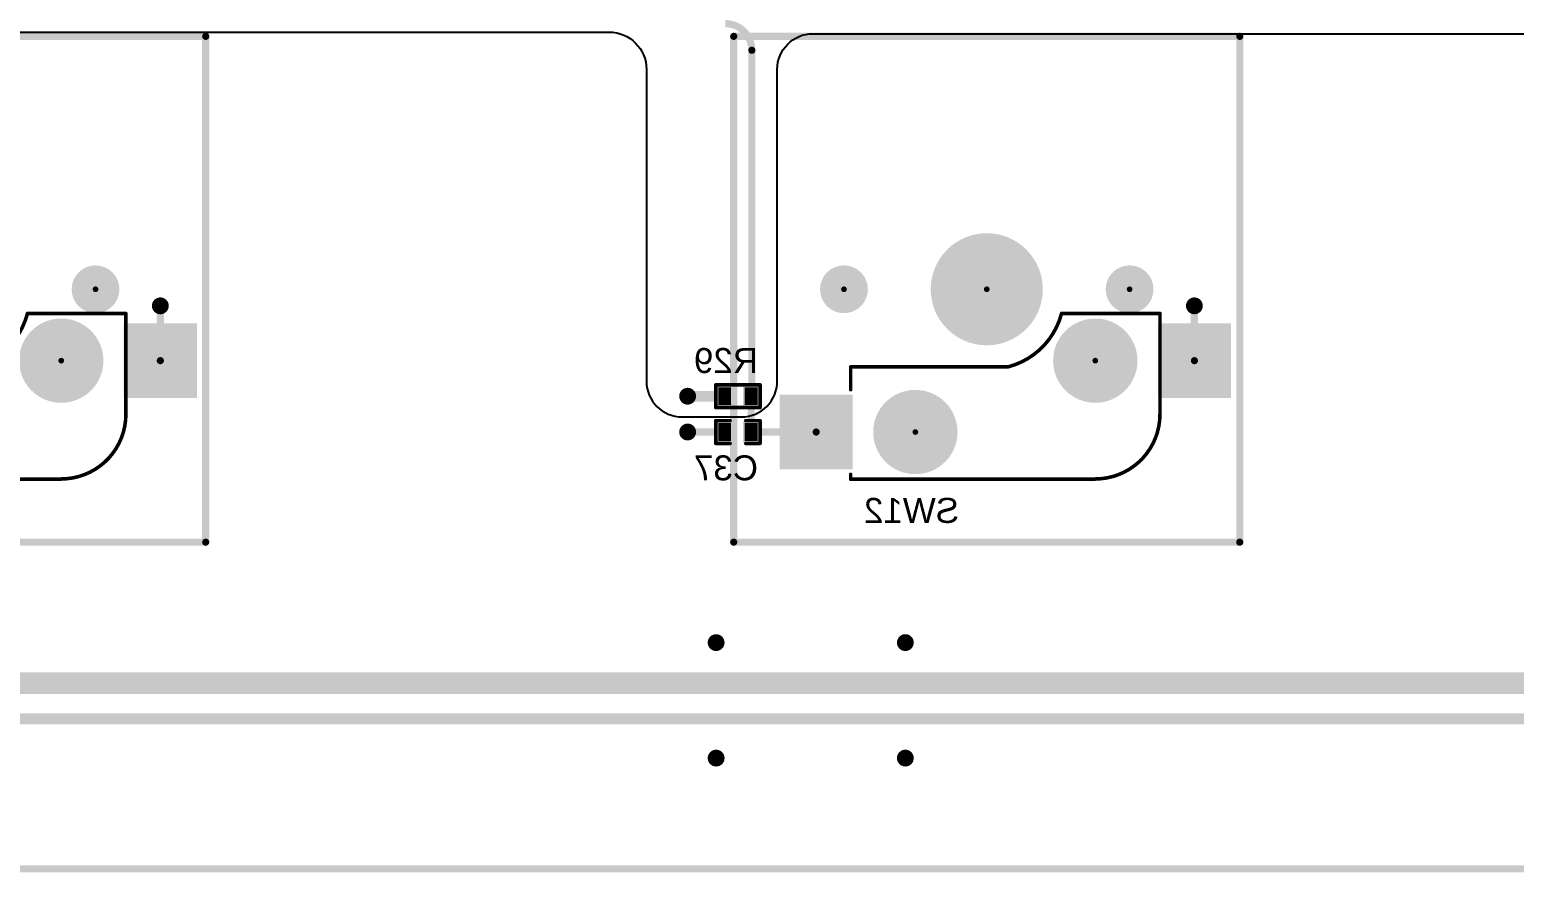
# Model space of a CAD drawing. Header units: inches. Extents: x 0 to 280, y 0 to 81.
# Drawn here: x 111.3 to 164.2, y -0.1 to 29.9 of the extents above; entities that cross this region are included whole.
import ezdxf

# ---------------------------------------------------------------- set-up
doc = ezdxf.new("R2010")
doc.units = ezdxf.units.IN
for name, color, linetype in [('Board Outline', 216, 'Continuous'), ('Bottom Layer', 5, 'Continuous'), ('Bottom Overlay', 54, 'Continuous'), ('Bottom Paste', 16, 'Continuous'), ('Bottom Solder', 6, 'Continuous'), ('Pad Holes', 156, 'Continuous'), ('Top Layer', 1, 'Continuous'), ('Top Overlay', 2, 'Continuous'), ('Top Solder', 216, 'Continuous'), ('Via Holes', 16, 'Continuous')]:
    doc.layers.add(name, color=color, linetype=linetype)
doc.styles.add('Arial', font='', dxfattribs={"height": 0.2})
doc.styles.get('Arial').set_extended_font_data('Arial')

# ---------------------------------------------------------------- blocks, each defined once
blk = doc.blocks.new('____0402_B_31')
at = {"layer": 'Bottom Layer'}
for points in [[(-0.241, 0.317), (-0.241, -0.318), (-0.699, -0.318), (-0.699, 0.317)], [(0.699, 0.317), (0.699, -0.318), (0.241, -0.318), (0.241, 0.317)]]:
    blk.add_hatch(color=5, dxfattribs=at).paths.add_polyline_path(points)
at = {"layer": 'Bottom Paste'}
for points in [[(-0.241, 0.317), (-0.241, -0.318), (-0.699, -0.318), (-0.699, 0.317)], [(0.699, 0.317), (0.699, -0.318), (0.241, -0.318), (0.241, 0.317)]]:
    blk.add_hatch(color=16, dxfattribs=at).paths.add_polyline_path(points)
at = {"layer": 'Bottom Solder'}
for points in [[(-0.181, 0.377), (-0.181, -0.377), (-0.758, -0.377), (-0.758, 0.377)], [(0.758, 0.377), (0.758, -0.377), (0.181, -0.377), (0.181, 0.377)]]:
    blk.add_hatch(color=6, dxfattribs=at).paths.add_polyline_path(points)
at = {"layer": 'Bottom Overlay'}
for points in [[(-0.787, -0.406, 0.127, 0.127, 0), (-0.787, 0.406, 0.127, 0.127, 0)], [(-0.787, 0.406, 0.127, 0.127, 0), (-0.279, 0.406, 0.127, 0.127, 0)], [(0.279, 0.406, 0.127, 0.127, 0), (0.787, 0.406, 0.127, 0.127, 0)], [(0.787, -0.406, 0.127, 0.127, 0), (0.787, 0.406, 0.127, 0.127, 0)], [(-0.787, -0.406, 0.127, 0.127, 0), (-0.279, -0.406, 0.127, 0.127, 0)], [(0.279, -0.406, 0.127, 0.127, 0), (0.787, -0.406, 0.127, 0.127, 0)]]:
    blk.add_lwpolyline(points, format="xyseb", dxfattribs=at)
for points in [[(-0.819, 0.406, 0.0635, 0.0635, 1), (-0.756, 0.406, 0.0635, 0.0635, 1)], [(-0.819, 0.406, 0.0635, 0.0635, 1), (-0.756, 0.406, 0.0635, 0.0635, 1)], [(-0.311, 0.406, 0.0635, 0.0635, 1), (-0.248, 0.406, 0.0635, 0.0635, 1)], [(0.248, 0.406, 0.0635, 0.0635, 1), (0.311, 0.406, 0.0635, 0.0635, 1)], [(0.756, 0.406, 0.0635, 0.0635, 1), (0.819, 0.406, 0.0635, 0.0635, 1)], [(0.756, 0.406, 0.0635, 0.0635, 1), (0.819, 0.406, 0.0635, 0.0635, 1)], [(-0.819, -0.406, 0.0635, 0.0635, 1), (-0.756, -0.406, 0.0635, 0.0635, 1)], [(-0.819, -0.406, 0.0635, 0.0635, 1), (-0.756, -0.406, 0.0635, 0.0635, 1)], [(-0.311, -0.406, 0.0635, 0.0635, 1), (-0.248, -0.406, 0.0635, 0.0635, 1)], [(0.248, -0.406, 0.0635, 0.0635, 1), (0.311, -0.406, 0.0635, 0.0635, 1)], [(0.756, -0.406, 0.0635, 0.0635, 1), (0.819, -0.406, 0.0635, 0.0635, 1)], [(0.756, -0.406, 0.0635, 0.0635, 1), (0.819, -0.406, 0.0635, 0.0635, 1)]]:
    blk.add_lwpolyline(points, format="xyseb", close=True, dxfattribs=at)
blk = doc.blocks.new('CPG151101S11_16_B_57')
at = {"layer": 'Bottom Layer'}
for points in [[(5.475, 3.815), (7.975, 3.815), (7.975, 1.265), (5.475, 1.265)], [(-7.975, 1.275), (-5.475, 1.275), (-5.475, -1.275), (-7.975, -1.275)]]:
    blk.add_hatch(color=5, dxfattribs=at).paths.add_polyline_path(points)
at = {"layer": 'Bottom Paste'}
for points in [[(5.475, 3.815), (7.975, 3.815), (7.975, 1.265), (5.475, 1.265)], [(-7.975, 1.275), (-5.475, 1.275), (-5.475, -1.275), (-7.975, -1.275)]]:
    blk.add_hatch(color=16, dxfattribs=at).paths.add_polyline_path(points)
at = {"layer": 'Bottom Solder'}
for points in [[(5.425, 3.865), (8.025, 3.865), (8.025, 1.215), (5.425, 1.215)], [(-8.025, 1.325), (-5.425, 1.325), (-5.425, -1.325), (-8.025, -1.325)]]:
    blk.add_hatch(color=6, dxfattribs=at).paths.add_polyline_path(points)
h = blk.add_hatch(color=6, dxfattribs=at)
edge = h.paths.add_edge_path()
edge.add_arc((3.2, 2.54), 0.102, 0, 360)
h = blk.add_hatch(color=6, dxfattribs=at)
edge = h.paths.add_edge_path()
edge.add_arc((-3.2, 0), 0.102, 0, 360)
h = blk.add_hatch(color=6, dxfattribs=at)
edge = h.paths.add_edge_path()
edge.add_arc((-4.42, -2.54), 0.102, 0, 360)
h = blk.add_hatch(color=6, dxfattribs=at)
edge = h.paths.add_edge_path()
edge.add_arc((0.66, -2.54), 0.102, 0, 360)
h = blk.add_hatch(color=6, dxfattribs=at)
edge = h.paths.add_edge_path()
edge.add_arc((5.74, -2.54), 0.102, 0, 360)
at = {"layer": 'Pad Holes'}
h = blk.add_hatch(color=7, dxfattribs=at)
edge = h.paths.add_edge_path()
edge.add_arc((3.2, 2.54), 1.5, 0, 360)
h = blk.add_hatch(color=7, dxfattribs=at)
edge = h.paths.add_edge_path()
edge.add_arc((-3.2, 0), 1.5, 0, 360)
h = blk.add_hatch(color=7, dxfattribs=at)
edge = h.paths.add_edge_path()
edge.add_arc((0.66, -2.54), 1.994, 0, 360)
h = blk.add_hatch(color=7, dxfattribs=at)
edge = h.paths.add_edge_path()
edge.add_arc((-4.42, -2.54), 0.851, 0, 360)
h = blk.add_hatch(color=7, dxfattribs=at)
edge = h.paths.add_edge_path()
edge.add_arc((5.74, -2.54), 0.851, 0, 360)
at = {"layer": 'Top Solder'}
h = blk.add_hatch(color=216, dxfattribs=at)
edge = h.paths.add_edge_path()
edge.add_arc((3.2, 2.54), 0.102, 0, 360)
h = blk.add_hatch(color=216, dxfattribs=at)
edge = h.paths.add_edge_path()
edge.add_arc((-3.2, 0), 0.102, 0, 360)
h = blk.add_hatch(color=216, dxfattribs=at)
edge = h.paths.add_edge_path()
edge.add_arc((-4.42, -2.54), 0.102, 0, 360)
h = blk.add_hatch(color=216, dxfattribs=at)
edge = h.paths.add_edge_path()
edge.add_arc((0.66, -2.54), 0.102, 0, 360)
h = blk.add_hatch(color=216, dxfattribs=at)
edge = h.paths.add_edge_path()
edge.add_arc((5.74, -2.54), 0.102, 0, 360)
at = {"layer": 'Bottom Overlay'}
for points in [[(-5.5, 1.906, 0.127, 0.127, -0.414214), (-3.196, 4.21, 0.127, 0.127, 0)], [(5.5, 4.22, 0.127, 0.127, 0), (-3.186, 4.22, 0.127, 0.127, 0)], [(5.5, 4.22, 0.127, 0.127, -0.414214), (5.49, 4.21, 0.127, 0.127, 0)], [(5.5, 4.22, 0.127, 0.127, 0), (5.5, 4.046, 0.127, 0.127, 0)], [(-5.5, 1.906, 0.127, 0.127, 0), (-5.5, -1.506, 0.127, 0.127, 0)], [(5.5, 1.034, 0.127, 0.127, 0), (5.5, 0.47, 0.127, 0.127, 0)], [(5.5, 0.47, 0.127, 0.127, 0), (5.5, 0.47, 0.127, 0.127, 0)], [(5.5, 0.47, 0.127, 0.127, 0), (5.5, 0.22, 0.127, 0.127, 0)], [(-2, -1.68, 0.127, 0.127, -0.271686), (-0.1, 0.22, 0.127, 0.127, 0)], [(0.15, 0.22, 0.127, 0.127, 0), (-0.1, 0.22, 0.127, 0.127, 0)], [(1.19, 0.22, 0.127, 0.127, 0), (0.15, 0.22, 0.127, 0.127, 0)], [(5.5, 0.22, 0.127, 0.127, 0), (1.19, 0.22, 0.127, 0.127, 0)], [(-5.5, -1.506, 0.127, 0.127, 0), (-5.5, -1.68, 0.127, 0.127, 0)], [(-2, -1.68, 0.127, 0.127, 0), (-5.5, -1.68, 0.127, 0.127, 0)]]:
    blk.add_lwpolyline(points, format="xyseb", dxfattribs=at)
for points in [[(-3.228, 4.21, 0.0635, 0.0635, 1), (-3.165, 4.21, 0.0635, 0.0635, 1)], [(-3.218, 4.22, 0.0635, 0.0635, 1), (-3.155, 4.22, 0.0635, 0.0635, 1)], [(5.458, 4.21, 0.0635, 0.0635, 1), (5.522, 4.21, 0.0635, 0.0635, 1)], [(5.468, 4.22, 0.0635, 0.0635, 1), (5.532, 4.22, 0.0635, 0.0635, 1)], [(5.468, 4.22, 0.0635, 0.0635, 1), (5.532, 4.22, 0.0635, 0.0635, 1)], [(5.468, 4.22, 0.0635, 0.0635, 1), (5.532, 4.22, 0.0635, 0.0635, 1)], [(5.468, 4.046, 0.0635, 0.0635, 1), (5.532, 4.046, 0.0635, 0.0635, 1)], [(-5.532, 1.906, 0.0635, 0.0635, 1), (-5.468, 1.906, 0.0635, 0.0635, 1)], [(-5.532, 1.906, 0.0635, 0.0635, 1), (-5.468, 1.906, 0.0635, 0.0635, 1)], [(5.468, 1.034, 0.0635, 0.0635, 1), (5.532, 1.034, 0.0635, 0.0635, 1)], [(5.468, 0.47, 0.0635, 0.0635, 1), (5.532, 0.47, 0.0635, 0.0635, 1)], [(5.468, 0.47, 0.0635, 0.0635, 1), (5.532, 0.47, 0.0635, 0.0635, 1)], [(5.468, 0.47, 0.0635, 0.0635, 1), (5.532, 0.47, 0.0635, 0.0635, 1)], [(5.468, 0.47, 0.0635, 0.0635, 1), (5.532, 0.47, 0.0635, 0.0635, 1)], [(-0.132, 0.22, 0.0635, 0.0635, 1), (-0.068, 0.22, 0.0635, 0.0635, 1)], [(-0.132, 0.22, 0.0635, 0.0635, 1), (-0.068, 0.22, 0.0635, 0.0635, 1)], [(0.118, 0.22, 0.0635, 0.0635, 1), (0.182, 0.22, 0.0635, 0.0635, 1)], [(0.118, 0.22, 0.0635, 0.0635, 1), (0.182, 0.22, 0.0635, 0.0635, 1)], [(1.158, 0.22, 0.0635, 0.0635, 1), (1.222, 0.22, 0.0635, 0.0635, 1)], [(1.158, 0.22, 0.0635, 0.0635, 1), (1.222, 0.22, 0.0635, 0.0635, 1)], [(5.468, 0.22, 0.0635, 0.0635, 1), (5.532, 0.22, 0.0635, 0.0635, 1)], [(5.468, 0.22, 0.0635, 0.0635, 1), (5.532, 0.22, 0.0635, 0.0635, 1)], [(-5.532, -1.506, 0.0635, 0.0635, 1), (-5.468, -1.506, 0.0635, 0.0635, 1)], [(-5.532, -1.506, 0.0635, 0.0635, 1), (-5.468, -1.506, 0.0635, 0.0635, 1)], [(-5.532, -1.68, 0.0635, 0.0635, 1), (-5.468, -1.68, 0.0635, 0.0635, 1)], [(-5.532, -1.68, 0.0635, 0.0635, 1), (-5.468, -1.68, 0.0635, 0.0635, 1)], [(-2.032, -1.68, 0.0635, 0.0635, 1), (-1.968, -1.68, 0.0635, 0.0635, 1)], [(-2.032, -1.68, 0.0635, 0.0635, 1), (-1.968, -1.68, 0.0635, 0.0635, 1)]]:
    blk.add_lwpolyline(points, format="xyseb", close=True, dxfattribs=at)
blk = doc.blocks.new('CPG151101S11_16_B_59')
at = {"layer": 'Bottom Layer'}
for points in [[(5.475, 3.815), (7.975, 3.815), (7.975, 1.265), (5.475, 1.265)], [(-7.975, 1.275), (-5.475, 1.275), (-5.475, -1.275), (-7.975, -1.275)]]:
    blk.add_hatch(color=5, dxfattribs=at).paths.add_polyline_path(points)
at = {"layer": 'Bottom Paste'}
for points in [[(5.475, 3.815), (7.975, 3.815), (7.975, 1.265), (5.475, 1.265)], [(-7.975, 1.275), (-5.475, 1.275), (-5.475, -1.275), (-7.975, -1.275)]]:
    blk.add_hatch(color=16, dxfattribs=at).paths.add_polyline_path(points)
at = {"layer": 'Bottom Solder'}
for points in [[(5.425, 3.865), (8.025, 3.865), (8.025, 1.215), (5.425, 1.215)], [(-8.025, 1.325), (-5.425, 1.325), (-5.425, -1.325), (-8.025, -1.325)]]:
    blk.add_hatch(color=6, dxfattribs=at).paths.add_polyline_path(points)
h = blk.add_hatch(color=6, dxfattribs=at)
edge = h.paths.add_edge_path()
edge.add_arc((3.2, 2.54), 0.102, 0, 360)
h = blk.add_hatch(color=6, dxfattribs=at)
edge = h.paths.add_edge_path()
edge.add_arc((-3.2, 0), 0.102, 0, 360)
h = blk.add_hatch(color=6, dxfattribs=at)
edge = h.paths.add_edge_path()
edge.add_arc((-4.42, -2.54), 0.102, 0, 360)
h = blk.add_hatch(color=6, dxfattribs=at)
edge = h.paths.add_edge_path()
edge.add_arc((0.66, -2.54), 0.102, 0, 360)
h = blk.add_hatch(color=6, dxfattribs=at)
edge = h.paths.add_edge_path()
edge.add_arc((5.74, -2.54), 0.102, 0, 360)
at = {"layer": 'Pad Holes'}
h = blk.add_hatch(color=7, dxfattribs=at)
edge = h.paths.add_edge_path()
edge.add_arc((3.2, 2.54), 1.5, 0, 360)
h = blk.add_hatch(color=7, dxfattribs=at)
edge = h.paths.add_edge_path()
edge.add_arc((-3.2, 0), 1.5, 0, 360)
h = blk.add_hatch(color=7, dxfattribs=at)
edge = h.paths.add_edge_path()
edge.add_arc((0.66, -2.54), 1.994, 0, 360)
h = blk.add_hatch(color=7, dxfattribs=at)
edge = h.paths.add_edge_path()
edge.add_arc((-4.42, -2.54), 0.851, 0, 360)
h = blk.add_hatch(color=7, dxfattribs=at)
edge = h.paths.add_edge_path()
edge.add_arc((5.74, -2.54), 0.851, 0, 360)
at = {"layer": 'Top Solder'}
h = blk.add_hatch(color=216, dxfattribs=at)
edge = h.paths.add_edge_path()
edge.add_arc((3.2, 2.54), 0.102, 0, 360)
h = blk.add_hatch(color=216, dxfattribs=at)
edge = h.paths.add_edge_path()
edge.add_arc((-3.2, 0), 0.102, 0, 360)
h = blk.add_hatch(color=216, dxfattribs=at)
edge = h.paths.add_edge_path()
edge.add_arc((-4.42, -2.54), 0.102, 0, 360)
h = blk.add_hatch(color=216, dxfattribs=at)
edge = h.paths.add_edge_path()
edge.add_arc((0.66, -2.54), 0.102, 0, 360)
h = blk.add_hatch(color=216, dxfattribs=at)
edge = h.paths.add_edge_path()
edge.add_arc((5.74, -2.54), 0.102, 0, 360)
at = {"layer": 'Bottom Overlay'}
for points in [[(-5.5, 1.906, 0.127, 0.127, -0.414214), (-3.196, 4.21, 0.127, 0.127, 0)], [(5.5, 4.22, 0.127, 0.127, 0), (-3.186, 4.22, 0.127, 0.127, 0)], [(5.5, 4.22, 0.127, 0.127, -0.414214), (5.49, 4.21, 0.127, 0.127, 0)], [(5.5, 4.22, 0.127, 0.127, 0), (5.5, 4.046, 0.127, 0.127, 0)], [(-5.5, 1.906, 0.127, 0.127, 0), (-5.5, -1.506, 0.127, 0.127, 0)], [(5.5, 1.034, 0.127, 0.127, 0), (5.5, 0.47, 0.127, 0.127, 0)], [(5.5, 0.47, 0.127, 0.127, 0), (5.5, 0.47, 0.127, 0.127, 0)], [(5.5, 0.47, 0.127, 0.127, 0), (5.5, 0.22, 0.127, 0.127, 0)], [(-2, -1.68, 0.127, 0.127, -0.271686), (-0.1, 0.22, 0.127, 0.127, 0)], [(0.15, 0.22, 0.127, 0.127, 0), (-0.1, 0.22, 0.127, 0.127, 0)], [(1.19, 0.22, 0.127, 0.127, 0), (0.15, 0.22, 0.127, 0.127, 0)], [(5.5, 0.22, 0.127, 0.127, 0), (1.19, 0.22, 0.127, 0.127, 0)], [(-5.5, -1.506, 0.127, 0.127, 0), (-5.5, -1.68, 0.127, 0.127, 0)], [(-2, -1.68, 0.127, 0.127, 0), (-5.5, -1.68, 0.127, 0.127, 0)]]:
    blk.add_lwpolyline(points, format="xyseb", dxfattribs=at)
for points in [[(-3.228, 4.21, 0.0635, 0.0635, 1), (-3.165, 4.21, 0.0635, 0.0635, 1)], [(-3.218, 4.22, 0.0635, 0.0635, 1), (-3.155, 4.22, 0.0635, 0.0635, 1)], [(5.458, 4.21, 0.0635, 0.0635, 1), (5.522, 4.21, 0.0635, 0.0635, 1)], [(5.468, 4.22, 0.0635, 0.0635, 1), (5.532, 4.22, 0.0635, 0.0635, 1)], [(5.468, 4.22, 0.0635, 0.0635, 1), (5.532, 4.22, 0.0635, 0.0635, 1)], [(5.468, 4.22, 0.0635, 0.0635, 1), (5.532, 4.22, 0.0635, 0.0635, 1)], [(5.468, 4.046, 0.0635, 0.0635, 1), (5.532, 4.046, 0.0635, 0.0635, 1)], [(-5.532, 1.906, 0.0635, 0.0635, 1), (-5.468, 1.906, 0.0635, 0.0635, 1)], [(-5.532, 1.906, 0.0635, 0.0635, 1), (-5.468, 1.906, 0.0635, 0.0635, 1)], [(5.468, 1.034, 0.0635, 0.0635, 1), (5.532, 1.034, 0.0635, 0.0635, 1)], [(5.468, 0.47, 0.0635, 0.0635, 1), (5.532, 0.47, 0.0635, 0.0635, 1)], [(5.468, 0.47, 0.0635, 0.0635, 1), (5.532, 0.47, 0.0635, 0.0635, 1)], [(5.468, 0.47, 0.0635, 0.0635, 1), (5.532, 0.47, 0.0635, 0.0635, 1)], [(5.468, 0.47, 0.0635, 0.0635, 1), (5.532, 0.47, 0.0635, 0.0635, 1)], [(-0.132, 0.22, 0.0635, 0.0635, 1), (-0.068, 0.22, 0.0635, 0.0635, 1)], [(-0.132, 0.22, 0.0635, 0.0635, 1), (-0.068, 0.22, 0.0635, 0.0635, 1)], [(0.118, 0.22, 0.0635, 0.0635, 1), (0.182, 0.22, 0.0635, 0.0635, 1)], [(0.118, 0.22, 0.0635, 0.0635, 1), (0.182, 0.22, 0.0635, 0.0635, 1)], [(1.158, 0.22, 0.0635, 0.0635, 1), (1.222, 0.22, 0.0635, 0.0635, 1)], [(1.158, 0.22, 0.0635, 0.0635, 1), (1.222, 0.22, 0.0635, 0.0635, 1)], [(5.468, 0.22, 0.0635, 0.0635, 1), (5.532, 0.22, 0.0635, 0.0635, 1)], [(5.468, 0.22, 0.0635, 0.0635, 1), (5.532, 0.22, 0.0635, 0.0635, 1)], [(-5.532, -1.506, 0.0635, 0.0635, 1), (-5.468, -1.506, 0.0635, 0.0635, 1)], [(-5.532, -1.506, 0.0635, 0.0635, 1), (-5.468, -1.506, 0.0635, 0.0635, 1)], [(-5.532, -1.68, 0.0635, 0.0635, 1), (-5.468, -1.68, 0.0635, 0.0635, 1)], [(-5.532, -1.68, 0.0635, 0.0635, 1), (-5.468, -1.68, 0.0635, 0.0635, 1)], [(-2.032, -1.68, 0.0635, 0.0635, 1), (-1.968, -1.68, 0.0635, 0.0635, 1)], [(-2.032, -1.68, 0.0635, 0.0635, 1), (-1.968, -1.68, 0.0635, 0.0635, 1)]]:
    blk.add_lwpolyline(points, format="xyseb", close=True, dxfattribs=at)
blk = doc.blocks.new('R___0402_B_82')
at = {"layer": 'Bottom Layer'}
for points in [[(-0.241, 0.317), (-0.241, -0.318), (-0.699, -0.318), (-0.699, 0.317)], [(0.699, 0.317), (0.699, -0.318), (0.241, -0.318), (0.241, 0.317)]]:
    blk.add_hatch(color=5, dxfattribs=at).paths.add_polyline_path(points)
at = {"layer": 'Bottom Paste'}
for points in [[(-0.241, 0.317), (-0.241, -0.318), (-0.699, -0.318), (-0.699, 0.317)], [(0.699, 0.317), (0.699, -0.318), (0.241, -0.318), (0.241, 0.317)]]:
    blk.add_hatch(color=16, dxfattribs=at).paths.add_polyline_path(points)
at = {"layer": 'Bottom Solder'}
for points in [[(-0.186, 0.373), (-0.186, -0.373), (-0.754, -0.373), (-0.754, 0.373)], [(0.754, 0.373), (0.754, -0.373), (0.186, -0.373), (0.186, 0.373)]]:
    blk.add_hatch(color=6, dxfattribs=at).paths.add_polyline_path(points)
at = {"layer": 'Bottom Overlay'}
for points in [[(-0.787, -0.406, 0.127, 0.127, 0), (-0.787, 0.406, 0.127, 0.127, 0)], [(-0.787, 0.406, 0.127, 0.127, 0), (0.787, 0.406, 0.127, 0.127, 0)], [(-0.813, 0.432, 0.00323, 0.00323, 0), (0.813, 0.432, 0.00323, 0.00323, 0)], [(0.787, -0.406, 0.127, 0.127, 0), (0.787, 0.406, 0.127, 0.127, 0)], [(-0.787, -0.406, 0.127, 0.127, 0), (0.787, -0.406, 0.127, 0.127, 0)]]:
    blk.add_lwpolyline(points, format="xyseb", dxfattribs=at)
for points in [[(-0.819, 0.406, 0.0635, 0.0635, 1), (-0.756, 0.406, 0.0635, 0.0635, 1)], [(-0.819, 0.406, 0.0635, 0.0635, 1), (-0.756, 0.406, 0.0635, 0.0635, 1)], [(-0.814, 0.432, 0.00161, 0.00161, 1), (-0.812, 0.432, 0.00161, 0.00161, 1)], [(0.756, 0.406, 0.0635, 0.0635, 1), (0.819, 0.406, 0.0635, 0.0635, 1)], [(0.756, 0.406, 0.0635, 0.0635, 1), (0.819, 0.406, 0.0635, 0.0635, 1)], [(0.812, 0.432, 0.00161, 0.00161, 1), (0.814, 0.432, 0.00161, 0.00161, 1)], [(-0.819, -0.406, 0.0635, 0.0635, 1), (-0.756, -0.406, 0.0635, 0.0635, 1)], [(-0.819, -0.406, 0.0635, 0.0635, 1), (-0.756, -0.406, 0.0635, 0.0635, 1)], [(0.756, -0.406, 0.0635, 0.0635, 1), (0.819, -0.406, 0.0635, 0.0635, 1)], [(0.756, -0.406, 0.0635, 0.0635, 1), (0.819, -0.406, 0.0635, 0.0635, 1)]]:
    blk.add_lwpolyline(points, format="xyseb", close=True, dxfattribs=at)

msp = doc.modelspace()

# ---------------------------------------------------------------- hatches: boundary and pattern name
at = {"layer": 'Bottom Layer'}
h = msp.add_hatch(color=5, dxfattribs=at)
edge = h.paths.add_edge_path()
edge.add_arc((115.994, 20.031), 0.3, 0, 360)
h = msp.add_hatch(color=5, dxfattribs=at)
edge = h.paths.add_edge_path()
edge.add_arc((152.774, 20.031), 0.3, 0, 360)
h = msp.add_hatch(color=5, dxfattribs=at)
edge = h.paths.add_edge_path()
edge.add_arc((134.749, 16.815), 0.3, 0, 360)
h = msp.add_hatch(color=5, dxfattribs=at)
edge = h.paths.add_edge_path()
edge.add_arc((134.749, 15.54), 0.3, 0, 360)
h = msp.add_hatch(color=5, dxfattribs=at)
edge = h.paths.add_edge_path()
edge.add_arc((135.763, 8.047), 0.3, 0, 360)
h = msp.add_hatch(color=5, dxfattribs=at)
edge = h.paths.add_edge_path()
edge.add_arc((142.493, 8.047), 0.3, 0, 360)
h = msp.add_hatch(color=5, dxfattribs=at)
edge = h.paths.add_edge_path()
edge.add_arc((135.763, 3.937), 0.3, 0, 360)
h = msp.add_hatch(color=5, dxfattribs=at)
edge = h.paths.add_edge_path()
edge.add_arc((142.493, 3.937), 0.3, 0, 360)
at = {"layer": 'Top Layer'}
h = msp.add_hatch(color=1, dxfattribs=at)
edge = h.paths.add_edge_path()
edge.add_arc((115.994, 20.031), 0.3, 0, 360)
h = msp.add_hatch(color=1, dxfattribs=at)
edge = h.paths.add_edge_path()
edge.add_arc((152.774, 20.031), 0.3, 0, 360)
h = msp.add_hatch(color=1, dxfattribs=at)
edge = h.paths.add_edge_path()
edge.add_arc((134.749, 16.815), 0.3, 0, 360)
h = msp.add_hatch(color=1, dxfattribs=at)
edge = h.paths.add_edge_path()
edge.add_arc((134.749, 15.54), 0.3, 0, 360)
h = msp.add_hatch(color=1, dxfattribs=at)
edge = h.paths.add_edge_path()
edge.add_arc((135.763, 8.047), 0.3, 0, 360)
h = msp.add_hatch(color=1, dxfattribs=at)
edge = h.paths.add_edge_path()
edge.add_arc((142.493, 8.047), 0.3, 0, 360)
h = msp.add_hatch(color=1, dxfattribs=at)
edge = h.paths.add_edge_path()
edge.add_arc((135.763, 3.937), 0.3, 0, 360)
h = msp.add_hatch(color=1, dxfattribs=at)
edge = h.paths.add_edge_path()
edge.add_arc((142.493, 3.937), 0.3, 0, 360)
at = {"layer": 'Via Holes'}
h = msp.add_hatch(color=7, dxfattribs=at)
edge = h.paths.add_edge_path()
edge.add_arc((115.994, 20.031), 0.15, 0, 360)
h = msp.add_hatch(color=7, dxfattribs=at)
edge = h.paths.add_edge_path()
edge.add_arc((152.774, 20.031), 0.15, 0, 360)
h = msp.add_hatch(color=7, dxfattribs=at)
edge = h.paths.add_edge_path()
edge.add_arc((134.749, 16.815), 0.15, 0, 360)
h = msp.add_hatch(color=7, dxfattribs=at)
edge = h.paths.add_edge_path()
edge.add_arc((134.749, 15.54), 0.15, 0, 360)
h = msp.add_hatch(color=7, dxfattribs=at)
edge = h.paths.add_edge_path()
edge.add_arc((135.763, 8.047), 0.15, 0, 360)
h = msp.add_hatch(color=7, dxfattribs=at)
edge = h.paths.add_edge_path()
edge.add_arc((142.493, 8.047), 0.15, 0, 360)
h = msp.add_hatch(color=7, dxfattribs=at)
edge = h.paths.add_edge_path()
edge.add_arc((135.763, 3.937), 0.15, 0, 360)
h = msp.add_hatch(color=7, dxfattribs=at)
edge = h.paths.add_edge_path()
edge.add_arc((142.493, 3.937), 0.15, 0, 360)

# ---------------------------------------------------------------- linework, layer by layer
at = {"layer": 'Board Outline'}
msp.add_lwpolyline([(2.997, 0, 0.254, 0.254, 0), (276.403, 0, 0.254, 0.254, 0)], format="xyseb", dxfattribs=at)
at = {"layer": 'Bottom Layer'}
for points in [[(136.085, 30.072, 0.254, 0.254, -0.414214), (137.033, 29.124, 0.254, 0.254, 0)], [(137.033, 16.805, 0.254, 0.254, 0), (137.033, 29.124, 0.254, 0.254, 0)], [(115.994, 18.08, 0.254, 0.254, 0), (115.994, 20.031, 0.254, 0.254, 0)], [(152.774, 18.08, 0.254, 0.254, 0), (152.774, 20.031, 0.254, 0.254, 0)], [(134.749, 16.815, 0.381, 0.381, 0), (136.068, 16.815, 0.381, 0.381, 0)], [(137.008, 15.54, 0.254, 0.254, 0), (137.008, 16.815, 0.254, 0.254, 0)], [(134.749, 15.54, 0.254, 0.254, 0), (136.068, 15.54, 0.254, 0.254, 0)], [(137.008, 15.54, 0.254, 0.254, 0), (139.324, 15.54, 0.254, 0.254, 0)]]:
    msp.add_lwpolyline(points, format="xyseb", dxfattribs=at)
for points in [[(136.97, 29.124, 0.127, 0.127, 1), (137.096, 29.124, 0.127, 0.127, 1)], [(136.97, 29.124, 0.127, 0.127, 1), (137.096, 29.124, 0.127, 0.127, 1)], [(115.931, 20.031, 0.127, 0.127, 1), (116.058, 20.031, 0.127, 0.127, 1)], [(152.711, 20.031, 0.127, 0.127, 1), (152.838, 20.031, 0.127, 0.127, 1)], [(115.931, 18.08, 0.127, 0.127, 1), (116.058, 18.08, 0.127, 0.127, 1)], [(152.711, 18.08, 0.127, 0.127, 1), (152.838, 18.08, 0.127, 0.127, 1)], [(134.654, 16.815, 0.191, 0.191, 1), (134.844, 16.815, 0.191, 0.191, 1)], [(135.973, 16.815, 0.191, 0.191, 1), (136.163, 16.815, 0.191, 0.191, 1)], [(136.944, 16.815, 0.127, 0.127, 1), (137.071, 16.815, 0.127, 0.127, 1)], [(136.97, 16.805, 0.127, 0.127, 1), (137.096, 16.805, 0.127, 0.127, 1)], [(134.685, 15.54, 0.127, 0.127, 1), (134.812, 15.54, 0.127, 0.127, 1)], [(136.004, 15.54, 0.127, 0.127, 1), (136.131, 15.54, 0.127, 0.127, 1)], [(136.944, 15.54, 0.127, 0.127, 1), (137.071, 15.54, 0.127, 0.127, 1)], [(136.944, 15.54, 0.127, 0.127, 1), (137.071, 15.54, 0.127, 0.127, 1)], [(139.26, 15.54, 0.127, 0.127, 1), (139.387, 15.54, 0.127, 0.127, 1)]]:
    msp.add_lwpolyline(points, format="xyseb", close=True, dxfattribs=at)
at = {"layer": 'Top Layer'}
for p, q in [((102.425, 29.77), (131.959, 29.77)), ((139.206, 29.714), (169.494, 29.714)), ((133.284, 28.444), (133.284, 17.349)), ((137.936, 17.349), (137.936, 28.444)), ((134.554, 16.079), (136.666, 16.079))]:
    msp.add_line(p, q, dxfattribs=at)
for points in [[(93.574, 6.604, 0.762, 0.762, 0), (268.213, 6.604, 0.762, 0.762, 0)], [(96.647, 5.334, 0.381, 0.381, 0), (187.827, 5.334, 0.381, 0.381, 0)]]:
    msp.add_lwpolyline(points, format="xyseb", dxfattribs=at)
at = {"layer": 'Top Layer', "extrusion": (0, 0, -1)}
for centre, radius, start, end in [((-131.959, 28.444), 1.326, 90, 180), ((-139.206, 28.444), 1.27, 0, 90)]:
    msp.add_arc(centre, radius, start, end, dxfattribs=at)
at = {"layer": 'Top Layer'}
for centre, start, end in [((134.554, 17.349), 180, 270), ((136.666, 17.349), 270, 0)]:
    msp.add_arc(centre, 1.27, start, end, dxfattribs=at)
at = {"layer": 'Top Overlay'}
for points in [[(99.609, 29.62, 0.254, 0.254, 0), (117.609, 29.62, 0.254, 0.254, 0)], [(117.609, 11.62, 0.254, 0.254, 0), (117.609, 29.62, 0.254, 0.254, 0)], [(136.389, 29.62, 0.254, 0.254, 0), (154.389, 29.62, 0.254, 0.254, 0)], [(136.389, 11.62, 0.254, 0.254, 0), (136.389, 29.62, 0.254, 0.254, 0)], [(154.389, 11.62, 0.254, 0.254, 0), (154.389, 29.62, 0.254, 0.254, 0)], [(99.609, 11.62, 0.254, 0.254, 0), (117.609, 11.62, 0.254, 0.254, 0)], [(136.389, 11.62, 0.254, 0.254, 0), (154.389, 11.62, 0.254, 0.254, 0)]]:
    msp.add_lwpolyline(points, format="xyseb", dxfattribs=at)
for points in [[(117.545, 29.62, 0.127, 0.127, 1), (117.672, 29.62, 0.127, 0.127, 1)], [(117.545, 29.62, 0.127, 0.127, 1), (117.672, 29.62, 0.127, 0.127, 1)], [(136.325, 29.62, 0.127, 0.127, 1), (136.452, 29.62, 0.127, 0.127, 1)], [(136.325, 29.62, 0.127, 0.127, 1), (136.452, 29.62, 0.127, 0.127, 1)], [(154.325, 29.62, 0.127, 0.127, 1), (154.452, 29.62, 0.127, 0.127, 1)], [(154.325, 29.62, 0.127, 0.127, 1), (154.452, 29.62, 0.127, 0.127, 1)], [(117.545, 11.62, 0.127, 0.127, 1), (117.672, 11.62, 0.127, 0.127, 1)], [(117.545, 11.62, 0.127, 0.127, 1), (117.672, 11.62, 0.127, 0.127, 1)], [(136.325, 11.62, 0.127, 0.127, 1), (136.452, 11.62, 0.127, 0.127, 1)], [(136.325, 11.62, 0.127, 0.127, 1), (136.452, 11.62, 0.127, 0.127, 1)], [(154.325, 11.62, 0.127, 0.127, 1), (154.452, 11.62, 0.127, 0.127, 1)], [(154.325, 11.62, 0.127, 0.127, 1), (154.452, 11.62, 0.127, 0.127, 1)]]:
    msp.add_lwpolyline(points, format="xyseb", close=True, dxfattribs=at)

# ---------------------------------------------------------------- block references
at = {"rotation": 180}
for name, p in [('CPG151101S11_16_B_59', (109.269, 18.08)), ('CPG151101S11_16_B_57', (146.049, 18.08))]:
    msp.add_blockref(name, p, dxfattribs=at)
for name, p in [('R___0402_B_82', (136.538, 16.815)), ('____0402_B_31', (136.538, 15.54))]:
    msp.add_blockref(name, p)

# ---------------------------------------------------------------- texts
at = {"layer": 'Bottom Overlay', "style": 'Arial', "text_generation_flag": 2}
for s, p in [('R29', (137.253, 17.64)), ('C37', (137.253, 13.821)), ('SW12', (144.404, 12.307))]:
    msp.add_text(s, height=0.889, dxfattribs=at).set_placement(p)

doc.saveas('drawing.dxf')
